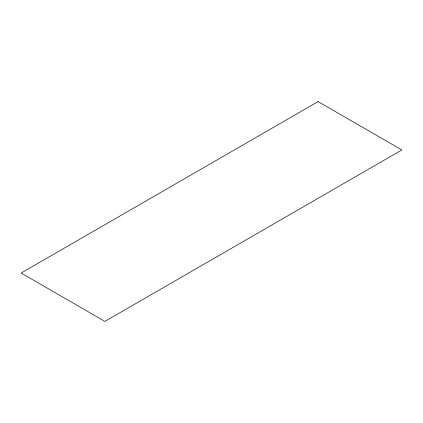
<?xml version="1.0" encoding="UTF-8"?>
<svg xmlns="http://www.w3.org/2000/svg" width="423" height="423" viewBox="0 0 423 423"><rect width="100%" height="100%" fill="white"/><g stroke="black" fill="none" stroke-linecap="round" stroke-linejoin="round"><path stroke-width="0.63" d="M318.096 101.605L21.15 273.041L104.904 321.395L401.85 149.959L318.096 101.605"/></g></svg>
